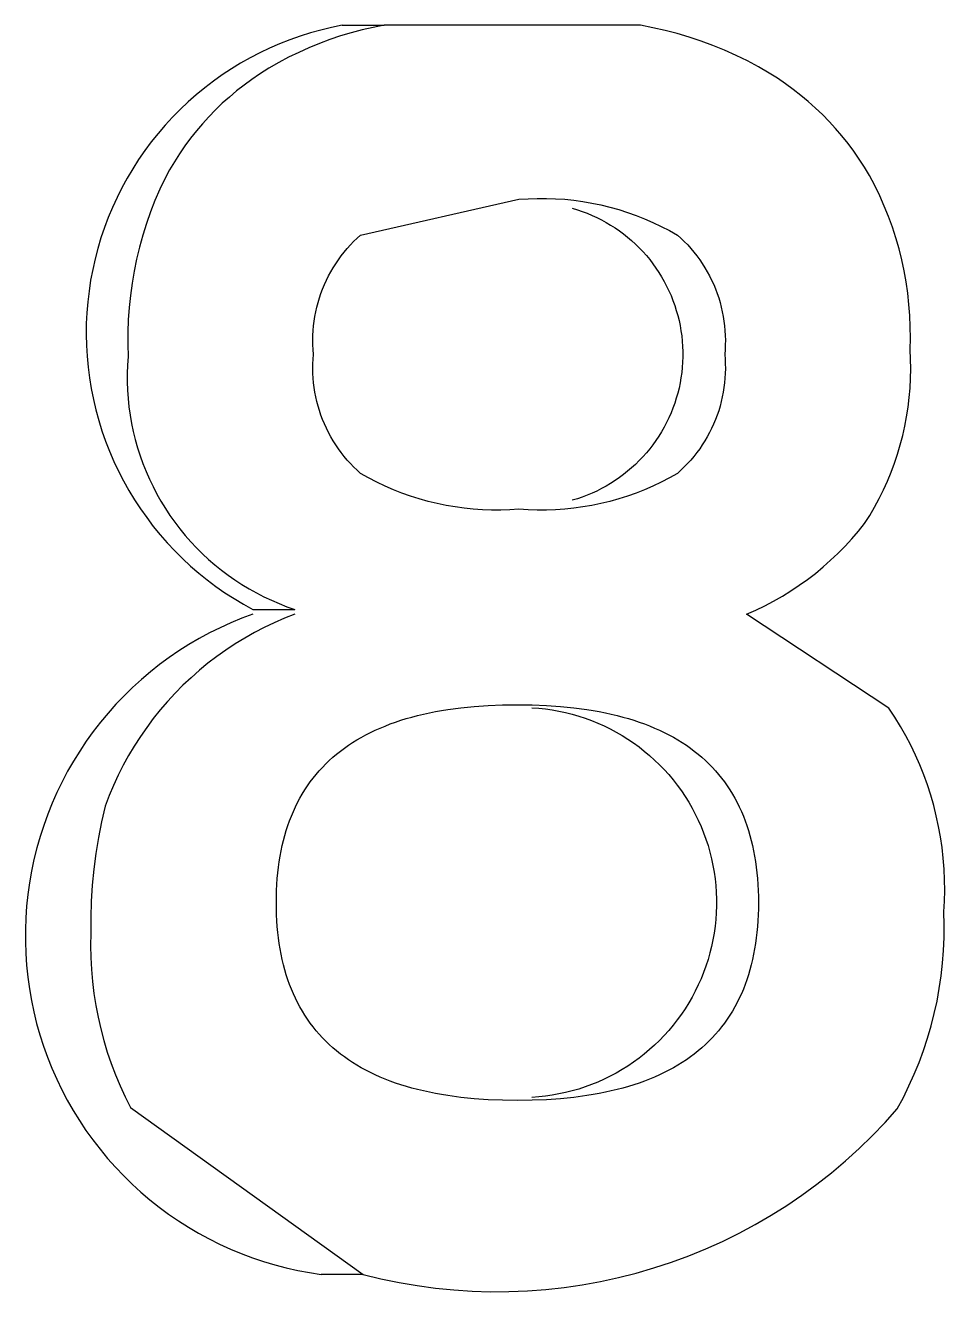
# Model space of a CAD drawing. Header units: millimetres. Extents: x 974 to 5700, y -47 to 3256.
# Drawn here: x 2811.545 to 2812.864, y 2651.839 to 2653.656 of the extents above; entities that cross this region are included whole.
import ezdxf

# ---------------------------------------------------------------- set-up
doc = ezdxf.new("R2010")
doc.units = ezdxf.units.MM
doc.header["$MEASUREMENT"] = 0
doc.layers.add('Utwórz2D linie widoczne', color=7, linetype='Continuous', true_color=0x000000)

msp = doc.modelspace()

# ---------------------------------------------------------------- linework, layer by layer
at = {"layer": 'Utwórz2D linie widoczne'}
for p, q in [((2811.9842, 2653.6529), (2811.969, 2653.6492)), ((2811.9995, 2653.656), (2811.9842, 2653.6529)), ((2811.9995, 2653.656), (2812.0599, 2653.656)), ((2812.0438, 2653.6529), (2812.0281, 2653.6494)), ((2812.0596, 2653.656), (2812.0438, 2653.6529)), ((2812.4272, 2653.656), (2812.0596, 2653.656)), ((2812.4449, 2653.6526), (2812.4272, 2653.656)), ((2812.4626, 2653.6487), (2812.4449, 2653.6526)), ((2811.9243, 2653.6352), (2811.9097, 2653.6295)), ((2811.939, 2653.6404), (2811.9243, 2653.6352)), ((2811.9539, 2653.6451), (2811.939, 2653.6404)), ((2811.969, 2653.6492), (2811.9539, 2653.6451)), ((2811.9818, 2653.6356), (2811.9667, 2653.6299)), ((2811.9971, 2653.6407), (2811.9818, 2653.6356)), ((2812.0125, 2653.6453), (2811.9971, 2653.6407)), ((2812.0281, 2653.6494), (2812.0125, 2653.6453)), ((2812.48, 2653.6442), (2812.4626, 2653.6487)), ((2812.4973, 2653.6391), (2812.48, 2653.6442)), ((2812.5144, 2653.6334), (2812.4973, 2653.6391)), ((2811.8813, 2653.6166), (2811.8674, 2653.6094)), ((2811.8954, 2653.6233), (2811.8813, 2653.6166)), ((2811.9097, 2653.6295), (2811.8954, 2653.6233)), ((2811.9371, 2653.6172), (2811.9226, 2653.6101)), ((2811.9518, 2653.6238), (2811.9371, 2653.6172)), ((2811.9667, 2653.6299), (2811.9518, 2653.6238)), ((2812.5313, 2653.6271), (2812.5144, 2653.6334)), ((2812.548, 2653.6203), (2812.5313, 2653.6271)), ((2812.5645, 2653.6129), (2812.548, 2653.6203)), ((2811.8538, 2653.6017), (2811.8405, 2653.5936)), ((2811.8674, 2653.6094), (2811.8538, 2653.6017)), ((2811.9084, 2653.6026), (2811.8944, 2653.5945)), ((2811.9226, 2653.6101), (2811.9084, 2653.6026)), ((2812.5807, 2653.605), (2812.5645, 2653.6129)), ((2812.5966, 2653.5965), (2812.5807, 2653.605)), ((2811.8274, 2653.5849), (2811.8147, 2653.5759)), ((2811.8405, 2653.5936), (2811.8274, 2653.5849)), ((2811.8808, 2653.586), (2811.8696, 2653.5783)), ((2811.8944, 2653.5945), (2811.8808, 2653.586)), ((2812.6122, 2653.5875), (2812.5966, 2653.5965)), ((2812.6239, 2653.5801), (2812.6122, 2653.5875)), ((2812.6353, 2653.5723), (2812.6239, 2653.5801)), ((2811.8022, 2653.5664), (2811.7902, 2653.5565)), ((2811.8147, 2653.5759), (2811.8022, 2653.5664)), ((2811.848, 2653.5619), (2811.8376, 2653.5531)), ((2811.8586, 2653.5703), (2811.848, 2653.5619)), ((2811.8696, 2653.5783), (2811.8586, 2653.5703)), ((2812.6465, 2653.5641), (2812.6353, 2653.5723)), ((2812.6574, 2653.5555), (2812.6465, 2653.5641)), ((2811.7784, 2653.5462), (2811.7671, 2653.5354)), ((2811.7902, 2653.5565), (2811.7784, 2653.5462)), ((2811.8275, 2653.5441), (2811.8178, 2653.5346)), ((2811.8376, 2653.5531), (2811.8275, 2653.5441)), ((2812.668, 2653.5467), (2812.6574, 2653.5555)), ((2812.6783, 2653.5374), (2812.668, 2653.5467)), ((2811.7671, 2653.5354), (2811.7561, 2653.5243)), ((2811.8083, 2653.5249), (2811.7992, 2653.5149)), ((2811.8178, 2653.5346), (2811.8083, 2653.5249)), ((2812.6883, 2653.5279), (2812.6783, 2653.5374)), ((2812.698, 2653.518), (2812.6883, 2653.5279)), ((2811.7455, 2653.5128), (2811.7353, 2653.5009)), ((2811.7561, 2653.5243), (2811.7455, 2653.5128)), ((2811.7992, 2653.5149), (2811.7904, 2653.5045)), ((2812.7074, 2653.5078), (2812.698, 2653.518)), ((2812.7164, 2653.4973), (2812.7074, 2653.5078)), ((2811.7256, 2653.4887), (2811.7163, 2653.4762)), ((2811.7353, 2653.5009), (2811.7256, 2653.4887)), ((2811.782, 2653.4939), (2811.7739, 2653.483)), ((2811.7904, 2653.5045), (2811.782, 2653.4939)), ((2812.7251, 2653.4865), (2812.7164, 2653.4973)), ((2811.7163, 2653.4762), (2811.7074, 2653.4633)), ((2811.7662, 2653.4718), (2811.7588, 2653.4604)), ((2811.7739, 2653.483), (2811.7662, 2653.4718)), ((2812.7334, 2653.4754), (2812.7251, 2653.4865)), ((2812.7413, 2653.4641), (2812.7334, 2653.4754)), ((2811.7074, 2653.4633), (2811.6989, 2653.4502)), ((2811.7588, 2653.4604), (2811.7519, 2653.4487)), ((2812.7489, 2653.4525), (2812.7413, 2653.4641)), ((2812.7561, 2653.4406), (2812.7489, 2653.4525)), ((2811.691, 2653.4367), (2811.6835, 2653.423)), ((2811.6989, 2653.4502), (2811.691, 2653.4367)), ((2811.7453, 2653.4369), (2811.7379, 2653.4209)), ((2811.7519, 2653.4487), (2811.7453, 2653.4369)), ((2812.7636, 2653.4263), (2812.7561, 2653.4406)), ((2811.6835, 2653.423), (2811.6765, 2653.409)), ((2811.7379, 2653.4209), (2811.7309, 2653.4047)), ((2812.7707, 2653.4116), (2812.7636, 2653.4263)), ((2811.6765, 2653.409), (2811.6699, 2653.3948)), ((2811.7309, 2653.4047), (2811.7245, 2653.3883)), ((2812.0259, 2653.3552), (2812.2529, 2653.4064)), ((2812.2531, 2653.4064), (2812.2662, 2653.4073)), ((2812.2662, 2653.4073), (2812.2794, 2653.4077)), ((2812.2794, 2653.4077), (2812.2925, 2653.4077)), ((2812.2925, 2653.4077), (2812.3056, 2653.4073)), ((2812.3056, 2653.4073), (2812.3188, 2653.4064)), ((2812.3188, 2653.4064), (2812.3318, 2653.405)), ((2812.3318, 2653.405), (2812.3449, 2653.4033)), ((2812.3449, 2653.4033), (2812.3578, 2653.401)), ((2812.3578, 2653.401), (2812.3707, 2653.3983)), ((2812.3707, 2653.3983), (2812.3835, 2653.3952)), ((2812.7772, 2653.3968), (2812.7707, 2653.4116)), ((2811.6639, 2653.3804), (2811.6584, 2653.3658)), ((2811.6699, 2653.3948), (2811.6639, 2653.3804)), ((2811.7245, 2653.3883), (2811.7187, 2653.3716)), ((2812.3296, 2653.3936), (2812.3368, 2653.3914)), ((2812.3368, 2653.3914), (2812.3439, 2653.389)), ((2812.3439, 2653.389), (2812.351, 2653.3863)), ((2812.351, 2653.3863), (2812.3579, 2653.3834)), ((2812.3579, 2653.3834), (2812.3647, 2653.3803)), ((2812.3647, 2653.3803), (2812.3715, 2653.3769)), ((2812.3835, 2653.3952), (2812.3961, 2653.3917)), ((2812.3961, 2653.3917), (2812.4086, 2653.3877)), ((2812.4086, 2653.3877), (2812.421, 2653.3833)), ((2812.421, 2653.3833), (2812.4333, 2653.3785)), ((2812.7833, 2653.3818), (2812.7772, 2653.3968)), ((2812.7888, 2653.3665), (2812.7833, 2653.3818)), ((2811.6584, 2653.3658), (2811.6534, 2653.351)), ((2811.7187, 2653.3716), (2811.7134, 2653.3548)), ((2812.3715, 2653.3769), (2812.3781, 2653.3733)), ((2812.3781, 2653.3733), (2812.3845, 2653.3695)), ((2812.3845, 2653.3695), (2812.3909, 2653.3654)), ((2812.3909, 2653.3654), (2812.3971, 2653.3612)), ((2812.3971, 2653.3612), (2812.4031, 2653.3567)), ((2812.4333, 2653.3785), (2812.4453, 2653.3733)), ((2812.4453, 2653.3733), (2812.4572, 2653.3676)), ((2812.4572, 2653.3676), (2812.4689, 2653.3616)), ((2812.4689, 2653.3616), (2812.4803, 2653.3552)), ((2812.7938, 2653.3511), (2812.7888, 2653.3665)), ((2811.6534, 2653.351), (2811.6489, 2653.336)), ((2811.7134, 2653.3548), (2811.7087, 2653.3378)), ((2812.0112, 2653.3409), (2812.0159, 2653.3458)), ((2812.0159, 2653.3458), (2812.0208, 2653.3506)), ((2812.0208, 2653.3506), (2812.0259, 2653.3552)), ((2812.4031, 2653.3567), (2812.409, 2653.352)), ((2812.409, 2653.352), (2812.4147, 2653.3471)), ((2812.4147, 2653.3471), (2812.4202, 2653.342)), ((2812.4803, 2653.3552), (2812.4854, 2653.3506)), ((2812.4854, 2653.3506), (2812.4903, 2653.3458)), ((2812.4903, 2653.3458), (2812.4951, 2653.3409)), ((2812.7983, 2653.3355), (2812.7938, 2653.3511)), ((2811.6489, 2653.336), (2811.645, 2653.3209)), ((2811.7087, 2653.3378), (2811.7046, 2653.3207)), ((2811.994, 2653.3197), (2811.998, 2653.3252)), ((2811.998, 2653.3252), (2812.0023, 2653.3306)), ((2812.0023, 2653.3306), (2812.0066, 2653.3358)), ((2812.0066, 2653.3358), (2812.0112, 2653.3409)), ((2812.4202, 2653.342), (2812.4256, 2653.3368)), ((2812.4256, 2653.3368), (2812.4308, 2653.3313)), ((2812.4308, 2653.3313), (2812.4358, 2653.3257)), ((2812.4358, 2653.3257), (2812.4406, 2653.3199)), ((2812.4951, 2653.3409), (2812.4996, 2653.3358)), ((2812.4996, 2653.3358), (2812.504, 2653.3306)), ((2812.504, 2653.3306), (2812.5082, 2653.3252)), ((2812.5082, 2653.3252), (2812.5123, 2653.3197)), ((2812.8022, 2653.3197), (2812.7983, 2653.3355)), ((2811.645, 2653.3209), (2811.6415, 2653.3056)), ((2811.7046, 2653.3207), (2811.701, 2653.3035)), ((2811.9831, 2653.3024), (2811.9865, 2653.3083)), ((2811.9865, 2653.3083), (2811.9902, 2653.314)), ((2811.9902, 2653.314), (2811.994, 2653.3197)), ((2812.4406, 2653.3199), (2812.4452, 2653.3139)), ((2812.4452, 2653.3139), (2812.4495, 2653.3078)), ((2812.4495, 2653.3078), (2812.4537, 2653.3016)), ((2812.5123, 2653.3197), (2812.5161, 2653.3141)), ((2812.5161, 2653.3141), (2812.5198, 2653.3083)), ((2812.5198, 2653.3083), (2812.5232, 2653.3024)), ((2812.8056, 2653.3039), (2812.8022, 2653.3197)), ((2811.6386, 2653.2903), (2811.6363, 2653.2748)), ((2811.6415, 2653.3056), (2811.6386, 2653.2903)), ((2811.701, 2653.3035), (2811.698, 2653.2861)), ((2811.974, 2653.284), (2811.9768, 2653.2903)), ((2811.9768, 2653.2903), (2811.9799, 2653.2964)), ((2811.9799, 2653.2964), (2811.9831, 2653.3024)), ((2812.4537, 2653.3016), (2812.4577, 2653.2952)), ((2812.4577, 2653.2952), (2812.4614, 2653.2886)), ((2812.4614, 2653.2886), (2812.4649, 2653.282)), ((2812.5232, 2653.3024), (2812.5265, 2653.2964)), ((2812.5265, 2653.2964), (2812.5295, 2653.2903)), ((2812.5295, 2653.2903), (2812.5324, 2653.2841)), ((2812.8085, 2653.2879), (2812.8056, 2653.3039)), ((2811.6363, 2653.2748), (2811.6344, 2653.2593)), ((2811.698, 2653.2861), (2811.6956, 2653.2686)), ((2811.9668, 2653.2649), (2811.969, 2653.2713)), ((2811.969, 2653.2713), (2811.9714, 2653.2777)), ((2811.9714, 2653.2777), (2811.974, 2653.284)), ((2812.4649, 2653.282), (2812.4681, 2653.2752)), ((2812.4681, 2653.2752), (2812.4712, 2653.2683)), ((2812.5324, 2653.2841), (2812.535, 2653.2778)), ((2812.535, 2653.2778), (2812.5374, 2653.2714)), ((2812.5374, 2653.2714), (2812.5396, 2653.2649)), ((2812.8108, 2653.2719), (2812.8085, 2653.2879)), ((2812.8126, 2653.2557), (2812.8108, 2653.2719)), ((2811.6344, 2653.2593), (2811.6332, 2653.2437)), ((2811.6956, 2653.2686), (2811.6938, 2653.2511)), ((2811.9631, 2653.2517), (2811.9648, 2653.2583)), ((2811.9648, 2653.2583), (2811.9668, 2653.2649)), ((2812.4712, 2653.2683), (2812.474, 2653.2613)), ((2812.474, 2653.2613), (2812.4765, 2653.2543)), ((2812.4765, 2653.2543), (2812.4788, 2653.2471)), ((2812.5396, 2653.2649), (2812.5416, 2653.2584)), ((2812.5416, 2653.2584), (2812.5433, 2653.2518)), ((2812.8138, 2653.2396), (2812.8126, 2653.2557)), ((2811.6332, 2653.2437), (2811.6324, 2653.2281)), ((2811.6938, 2653.2511), (2811.6925, 2653.2335)), ((2811.9592, 2653.2316), (2811.9603, 2653.2384)), ((2811.9603, 2653.2384), (2811.9616, 2653.2451)), ((2811.9616, 2653.2451), (2811.9631, 2653.2517)), ((2812.4788, 2653.2471), (2812.4809, 2653.2399)), ((2812.4809, 2653.2399), (2812.4827, 2653.2326)), ((2812.5433, 2653.2518), (2812.5448, 2653.2451)), ((2812.5448, 2653.2451), (2812.5461, 2653.2384)), ((2812.5461, 2653.2384), (2812.5472, 2653.2316)), ((2812.8145, 2653.2233), (2812.8138, 2653.2396)), ((2811.6324, 2653.2281), (2811.6322, 2653.2125)), ((2811.6925, 2653.2335), (2811.6918, 2653.2159)), ((2811.6918, 2653.2159), (2811.6918, 2653.1983)), ((2811.9574, 2653.2112), (2811.9578, 2653.218)), ((2811.9578, 2653.218), (2811.9584, 2653.2248)), ((2811.9584, 2653.2248), (2811.9592, 2653.2316)), ((2812.4827, 2653.2326), (2812.4842, 2653.2252)), ((2812.4842, 2653.2252), (2812.4855, 2653.2178)), ((2812.4855, 2653.2178), (2812.4865, 2653.2104)), ((2812.5472, 2653.2316), (2812.548, 2653.2249)), ((2812.548, 2653.2249), (2812.5486, 2653.2181)), ((2812.5486, 2653.2181), (2812.549, 2653.2112)), ((2812.8146, 2653.2071), (2812.8145, 2653.2233)), ((2811.6322, 2653.2125), (2811.6326, 2653.1969)), ((2811.6918, 2653.1983), (2811.6923, 2653.1807)), ((2811.9573, 2653.2044), (2811.9574, 2653.2112)), ((2811.9574, 2653.1976), (2811.9573, 2653.2044)), ((2812.4865, 2653.2104), (2812.4873, 2653.2029)), ((2812.4873, 2653.2029), (2812.4878, 2653.1954)), ((2812.549, 2653.2112), (2812.5492, 2653.2044)), ((2812.5492, 2653.2044), (2812.5491, 2653.1976)), ((2812.8142, 2653.1909), (2812.8146, 2653.2071)), ((2811.6326, 2653.1969), (2811.6335, 2653.1813)), ((2811.6335, 2653.1813), (2811.6349, 2653.1657)), ((2811.6923, 2653.1807), (2811.6915, 2653.1687)), ((2811.9577, 2653.1908), (2811.9574, 2653.1976)), ((2811.9582, 2653.1839), (2811.9577, 2653.1908)), ((2811.9577, 2653.1772), (2811.9582, 2653.1839)), ((2812.4878, 2653.1954), (2812.4881, 2653.1879)), ((2812.4881, 2653.1804), (2812.4878, 2653.1728)), ((2812.4881, 2653.1879), (2812.4881, 2653.1804)), ((2812.5488, 2653.1908), (2812.5482, 2653.1839)), ((2812.5482, 2653.1839), (2812.5488, 2653.1772)), ((2812.5491, 2653.1976), (2812.5488, 2653.1908)), ((2812.8149, 2653.1771), (2812.8142, 2653.1909)), ((2811.6349, 2653.1657), (2811.6369, 2653.1502)), ((2811.6915, 2653.1687), (2811.6911, 2653.1567)), ((2811.9573, 2653.1635), (2811.9574, 2653.1703)), ((2811.9574, 2653.1567), (2811.9573, 2653.1635)), ((2811.9574, 2653.1703), (2811.9577, 2653.1772)), ((2812.4873, 2653.1653), (2812.4865, 2653.1579)), ((2812.4878, 2653.1728), (2812.4873, 2653.1653)), ((2812.5488, 2653.1772), (2812.5491, 2653.1703)), ((2812.5492, 2653.1635), (2812.549, 2653.1567)), ((2812.5491, 2653.1703), (2812.5492, 2653.1635)), ((2812.8148, 2653.1495), (2812.8151, 2653.1633)), ((2812.8151, 2653.1633), (2812.8149, 2653.1771)), ((2811.6369, 2653.1502), (2811.6394, 2653.1348)), ((2811.6911, 2653.1567), (2811.6911, 2653.1447)), ((2811.6911, 2653.1447), (2811.6915, 2653.1327)), ((2811.9578, 2653.1499), (2811.9574, 2653.1567)), ((2811.9584, 2653.1431), (2811.9578, 2653.1499)), ((2812.4855, 2653.1504), (2812.4842, 2653.143)), ((2812.4865, 2653.1579), (2812.4855, 2653.1504)), ((2812.5486, 2653.1499), (2812.548, 2653.1431)), ((2812.549, 2653.1567), (2812.5486, 2653.1499)), ((2812.8141, 2653.1357), (2812.8148, 2653.1495)), ((2811.6394, 2653.1348), (2811.6425, 2653.1194)), ((2811.6915, 2653.1327), (2811.6924, 2653.1207)), ((2811.9592, 2653.1364), (2811.9584, 2653.1431)), ((2811.9603, 2653.1296), (2811.9592, 2653.1364)), ((2811.9616, 2653.1229), (2811.9603, 2653.1296)), ((2812.4809, 2653.1283), (2812.4788, 2653.1211)), ((2812.4827, 2653.1356), (2812.4809, 2653.1283)), ((2812.4842, 2653.143), (2812.4827, 2653.1356)), ((2812.5461, 2653.1296), (2812.5448, 2653.1229)), ((2812.5472, 2653.1363), (2812.5461, 2653.1296)), ((2812.548, 2653.1431), (2812.5472, 2653.1363)), ((2812.8129, 2653.1219), (2812.8141, 2653.1357)), ((2811.6425, 2653.1194), (2811.6461, 2653.1042)), ((2811.6924, 2653.1207), (2811.6936, 2653.1088)), ((2811.6936, 2653.1088), (2811.6953, 2653.0969)), ((2811.9631, 2653.1163), (2811.9616, 2653.1229)), ((2811.9649, 2653.1097), (2811.9631, 2653.1163)), ((2811.9668, 2653.1032), (2811.9649, 2653.1097)), ((2812.474, 2653.1069), (2812.4712, 2653.0999)), ((2812.4765, 2653.1139), (2812.474, 2653.1069)), ((2812.4788, 2653.1211), (2812.4765, 2653.1139)), ((2812.5415, 2653.1097), (2812.5396, 2653.1031)), ((2812.5433, 2653.1163), (2812.5415, 2653.1097)), ((2812.5448, 2653.1229), (2812.5433, 2653.1163)), ((2812.8092, 2653.0945), (2812.8113, 2653.1082)), ((2812.8113, 2653.1082), (2812.8129, 2653.1219)), ((2811.6461, 2653.1042), (2811.6502, 2653.0891)), ((2811.6502, 2653.0891), (2811.6548, 2653.0742)), ((2811.6953, 2653.0969), (2811.6973, 2653.085)), ((2811.969, 2653.0967), (2811.9668, 2653.1032)), ((2811.9714, 2653.0904), (2811.969, 2653.0967)), ((2811.974, 2653.0841), (2811.9714, 2653.0904)), ((2812.4681, 2653.093), (2812.4649, 2653.0862)), ((2812.4712, 2653.0999), (2812.4681, 2653.093)), ((2812.535, 2653.0903), (2812.5323, 2653.084)), ((2812.5374, 2653.0967), (2812.535, 2653.0903)), ((2812.5396, 2653.1031), (2812.5374, 2653.0967)), ((2812.8066, 2653.081), (2812.8092, 2653.0945)), ((2811.6548, 2653.0742), (2811.66, 2653.0595)), ((2811.6973, 2653.085), (2811.6998, 2653.0733)), ((2811.6998, 2653.0733), (2811.7027, 2653.0616)), ((2811.9769, 2653.0779), (2811.974, 2653.0841)), ((2811.9799, 2653.0718), (2811.9769, 2653.0779)), ((2811.9831, 2653.0658), (2811.9799, 2653.0718)), ((2812.4577, 2653.073), (2812.4537, 2653.0666)), ((2812.4614, 2653.0796), (2812.4577, 2653.073)), ((2812.4649, 2653.0862), (2812.4614, 2653.0796)), ((2812.5265, 2653.0717), (2812.5232, 2653.0657)), ((2812.5295, 2653.0778), (2812.5265, 2653.0717)), ((2812.5323, 2653.084), (2812.5295, 2653.0778)), ((2812.8036, 2653.0675), (2812.8066, 2653.081)), ((2811.66, 2653.0595), (2811.6656, 2653.0449)), ((2811.7027, 2653.0616), (2811.7059, 2653.05)), ((2811.9866, 2653.0599), (2811.9831, 2653.0658)), ((2811.9902, 2653.0541), (2811.9866, 2653.0599)), ((2811.994, 2653.0485), (2811.9902, 2653.0541)), ((2812.4452, 2653.0543), (2812.4406, 2653.0483)), ((2812.4495, 2653.0604), (2812.4452, 2653.0543)), ((2812.4537, 2653.0666), (2812.4495, 2653.0604)), ((2812.5161, 2653.0541), (2812.5123, 2653.0485)), ((2812.5198, 2653.0598), (2812.5161, 2653.0541)), ((2812.5232, 2653.0657), (2812.5198, 2653.0598)), ((2812.7961, 2653.0409), (2812.8001, 2653.0541)), ((2812.8001, 2653.0541), (2812.8036, 2653.0675)), ((2811.6656, 2653.0449), (2811.6718, 2653.0305)), ((2811.7059, 2653.05), (2811.7096, 2653.0386)), ((2811.7096, 2653.0386), (2811.7136, 2653.0273)), ((2811.9981, 2653.043), (2811.994, 2653.0485)), ((2812.0023, 2653.0376), (2811.9981, 2653.043)), ((2812.0067, 2653.0324), (2812.0023, 2653.0376)), ((2812.4308, 2653.0369), (2812.4256, 2653.0315)), ((2812.4358, 2653.0425), (2812.4308, 2653.0369)), ((2812.4406, 2653.0483), (2812.4358, 2653.0425)), ((2812.504, 2653.0376), (2812.4996, 2653.0324)), ((2812.5082, 2653.043), (2812.504, 2653.0376)), ((2812.5123, 2653.0485), (2812.5082, 2653.043)), ((2812.7917, 2653.0278), (2812.7961, 2653.0409)), ((2811.6718, 2653.0305), (2811.6785, 2653.0164)), ((2811.6785, 2653.0164), (2811.6856, 2653.0025)), ((2811.7136, 2653.0273), (2811.7181, 2653.0161)), ((2811.7181, 2653.0161), (2811.7229, 2653.0051)), ((2812.0112, 2653.0273), (2812.0067, 2653.0324)), ((2812.0159, 2653.0224), (2812.0112, 2653.0273)), ((2812.0208, 2653.0177), (2812.0159, 2653.0224)), ((2812.0259, 2653.0131), (2812.0208, 2653.0177)), ((2812.409, 2653.0162), (2812.4031, 2653.0115)), ((2812.4147, 2653.0211), (2812.409, 2653.0162)), ((2812.4202, 2653.0262), (2812.4147, 2653.0211)), ((2812.4256, 2653.0315), (2812.4202, 2653.0262)), ((2812.4854, 2653.0177), (2812.4803, 2653.0131)), ((2812.4903, 2653.0224), (2812.4854, 2653.0177)), ((2812.495, 2653.0273), (2812.4903, 2653.0224)), ((2812.4996, 2653.0324), (2812.495, 2653.0273)), ((2812.7869, 2653.0148), (2812.7917, 2653.0278)), ((2811.6856, 2653.0025), (2811.6933, 2652.9889)), ((2811.7229, 2653.0051), (2811.7281, 2652.9943)), ((2812.0373, 2653.0067), (2812.0259, 2653.0131)), ((2812.049, 2653.0006), (2812.0373, 2653.0067)), ((2812.0609, 2652.995), (2812.049, 2653.0006)), ((2812.3845, 2652.9987), (2812.3781, 2652.9949)), ((2812.3909, 2653.0028), (2812.3845, 2652.9987)), ((2812.3971, 2653.0071), (2812.3909, 2653.0028)), ((2812.4031, 2653.0115), (2812.3971, 2653.0071)), ((2812.4572, 2653.0006), (2812.4453, 2652.995)), ((2812.4689, 2653.0067), (2812.4572, 2653.0006)), ((2812.4803, 2653.0131), (2812.4689, 2653.0067)), ((2812.776, 2652.9895), (2812.7817, 2653.0021)), ((2812.7817, 2653.0021), (2812.7869, 2653.0148)), ((2811.6933, 2652.9889), (2811.7014, 2652.9755)), ((2811.7281, 2652.9943), (2811.7336, 2652.9836)), ((2811.7336, 2652.9836), (2811.7395, 2652.9732)), ((2812.0729, 2652.9897), (2812.0609, 2652.995)), ((2812.0852, 2652.9849), (2812.0729, 2652.9897)), ((2812.0976, 2652.9805), (2812.0852, 2652.9849)), ((2812.1101, 2652.9765), (2812.0976, 2652.9805)), ((2812.351, 2652.9819), (2812.3439, 2652.9792)), ((2812.3579, 2652.9848), (2812.351, 2652.9819)), ((2812.3647, 2652.9879), (2812.3579, 2652.9848)), ((2812.3715, 2652.9913), (2812.3647, 2652.9879)), ((2812.3781, 2652.9949), (2812.3715, 2652.9913)), ((2812.4087, 2652.9805), (2812.3961, 2652.9765)), ((2812.4211, 2652.9849), (2812.4087, 2652.9805)), ((2812.4333, 2652.9897), (2812.4211, 2652.9849)), ((2812.4453, 2652.995), (2812.4333, 2652.9897)), ((2812.7698, 2652.9771), (2812.776, 2652.9895)), ((2811.7014, 2652.9755), (2811.7099, 2652.9624)), ((2811.7099, 2652.9624), (2811.719, 2652.9497)), ((2811.7395, 2652.9732), (2811.7458, 2652.9629)), ((2811.7458, 2652.9629), (2811.7524, 2652.9529)), ((2812.1228, 2652.973), (2812.1101, 2652.9765)), ((2812.1355, 2652.9699), (2812.1228, 2652.973)), ((2812.1484, 2652.9672), (2812.1355, 2652.9699)), ((2812.1614, 2652.965), (2812.1484, 2652.9672)), ((2812.1744, 2652.9632), (2812.1614, 2652.965)), ((2812.1875, 2652.9618), (2812.1744, 2652.9632)), ((2812.2006, 2652.9609), (2812.1875, 2652.9618)), ((2812.2531, 2652.9619), (2812.24, 2652.961)), ((2812.2662, 2652.961), (2812.2531, 2652.9619)), ((2812.3188, 2652.9618), (2812.3057, 2652.9609)), ((2812.3318, 2652.9632), (2812.3188, 2652.9618)), ((2812.3368, 2652.9768), (2812.3296, 2652.9747)), ((2812.3449, 2652.965), (2812.3318, 2652.9632)), ((2812.3439, 2652.9792), (2812.3368, 2652.9768)), ((2812.3578, 2652.9672), (2812.3449, 2652.965)), ((2812.3707, 2652.9699), (2812.3578, 2652.9672)), ((2812.3835, 2652.973), (2812.3707, 2652.9699)), ((2812.3961, 2652.9765), (2812.3835, 2652.973)), ((2812.7564, 2652.953), (2812.7633, 2652.9649)), ((2812.7633, 2652.9649), (2812.7698, 2652.9771)), ((2811.719, 2652.9497), (2811.7284, 2652.9372)), ((2811.7524, 2652.9529), (2811.7594, 2652.9431)), ((2812.2137, 2652.9605), (2812.2006, 2652.9609)), ((2812.2269, 2652.9605), (2812.2137, 2652.9605)), ((2812.24, 2652.961), (2812.2269, 2652.9605)), ((2812.2794, 2652.9605), (2812.2662, 2652.961)), ((2812.2925, 2652.9605), (2812.2794, 2652.9605)), ((2812.3057, 2652.9609), (2812.2925, 2652.9605)), ((2812.749, 2652.9413), (2812.7564, 2652.953)), ((2811.7284, 2652.9372), (2811.7383, 2652.9251)), ((2811.7594, 2652.9431), (2811.7667, 2652.9336)), ((2811.7667, 2652.9336), (2811.7743, 2652.9243)), ((2812.7306, 2652.9192), (2812.74, 2652.9301)), ((2812.74, 2652.9301), (2812.749, 2652.9413)), ((2811.7383, 2652.9251), (2811.7486, 2652.9134)), ((2811.7486, 2652.9134), (2811.7593, 2652.902)), ((2811.7743, 2652.9243), (2811.7822, 2652.9152)), ((2811.7822, 2652.9152), (2811.7904, 2652.9065)), ((2812.7106, 2652.8984), (2812.7208, 2652.9086)), ((2812.7208, 2652.9086), (2812.7306, 2652.9192)), ((2811.7593, 2652.902), (2811.7704, 2652.891)), ((2811.7704, 2652.891), (2811.7819, 2652.8803)), ((2811.7904, 2652.9065), (2811.7989, 2652.898)), ((2811.7989, 2652.898), (2811.8077, 2652.8898)), ((2811.8077, 2652.8898), (2811.8168, 2652.882)), ((2812.7002, 2652.8885), (2812.7106, 2652.8984)), ((2811.7819, 2652.8803), (2811.7937, 2652.8701)), ((2811.8168, 2652.882), (2811.8262, 2652.8744)), ((2811.8262, 2652.8744), (2811.8358, 2652.8672)), ((2812.6783, 2652.8698), (2812.6894, 2652.879)), ((2812.6894, 2652.879), (2812.7002, 2652.8885)), ((2811.7937, 2652.8701), (2811.8059, 2652.8603)), ((2811.8059, 2652.8603), (2811.8184, 2652.851)), ((2811.8358, 2652.8672), (2811.8456, 2652.8603)), ((2811.8456, 2652.8603), (2811.8557, 2652.8538)), ((2811.8557, 2652.8538), (2811.866, 2652.8476)), ((2812.6431, 2652.8447), (2812.6551, 2652.8527)), ((2812.6551, 2652.8527), (2812.6668, 2652.8611)), ((2812.6668, 2652.8611), (2812.6783, 2652.8698)), ((2811.8184, 2652.851), (2811.8312, 2652.842)), ((2811.8312, 2652.842), (2811.8444, 2652.8336)), ((2811.866, 2652.8476), (2811.8765, 2652.8417)), ((2811.8765, 2652.8417), (2811.8871, 2652.8362)), ((2811.8871, 2652.8362), (2811.898, 2652.8311)), ((2812.6184, 2652.83), (2812.6309, 2652.8372)), ((2812.6309, 2652.8372), (2812.6431, 2652.8447)), ((2811.8444, 2652.8336), (2811.8578, 2652.8256)), ((2811.8578, 2652.8256), (2811.8715, 2652.818)), ((2811.8715, 2652.818), (2811.9316, 2652.818)), ((2811.898, 2652.8311), (2811.909, 2652.8264)), ((2811.909, 2652.8264), (2811.9202, 2652.822)), ((2811.9202, 2652.822), (2811.9316, 2652.818)), ((2812.5795, 2652.8112), (2812.5927, 2652.8171)), ((2812.5927, 2652.8171), (2812.6056, 2652.8233)), ((2812.6056, 2652.8233), (2812.6184, 2652.83)), ((2811.8399, 2652.7988), (2811.8244, 2652.7918)), ((2811.8556, 2652.8053), (2811.8399, 2652.7988)), ((2811.8715, 2652.8112), (2811.8556, 2652.8053)), ((2811.9021, 2652.799), (2811.8876, 2652.7921)), ((2811.9167, 2652.8054), (2811.9021, 2652.799)), ((2811.9316, 2652.8112), (2811.9167, 2652.8054)), ((2812.7838, 2652.6762), (2812.5795, 2652.8112)), ((2811.8092, 2652.7843), (2811.7943, 2652.7762)), ((2811.8244, 2652.7918), (2811.8092, 2652.7843)), ((2811.8735, 2652.7848), (2811.8596, 2652.7769)), ((2811.8876, 2652.7921), (2811.8735, 2652.7848)), ((2811.7796, 2652.7676), (2811.7653, 2652.7585)), ((2811.7943, 2652.7762), (2811.7796, 2652.7676)), ((2811.8459, 2652.7686), (2811.8326, 2652.7598)), ((2811.8596, 2652.7769), (2811.8459, 2652.7686)), ((2811.7513, 2652.749), (2811.7376, 2652.7389)), ((2811.7653, 2652.7585), (2811.7513, 2652.749)), ((2811.8196, 2652.7505), (2811.8069, 2652.7408)), ((2811.8326, 2652.7598), (2811.8196, 2652.7505)), ((2811.7243, 2652.7284), (2811.7114, 2652.7174)), ((2811.7376, 2652.7389), (2811.7243, 2652.7284)), ((2811.7946, 2652.7307), (2811.7826, 2652.7201)), ((2811.8069, 2652.7408), (2811.7946, 2652.7307)), ((2811.7114, 2652.7174), (2811.6988, 2652.706)), ((2811.771, 2652.7092), (2811.7597, 2652.6978)), ((2811.7826, 2652.7201), (2811.771, 2652.7092)), ((2811.6867, 2652.6941), (2811.6749, 2652.6819)), ((2811.6988, 2652.706), (2811.6867, 2652.6941)), ((2811.7597, 2652.6978), (2811.7489, 2652.6861)), ((2811.6749, 2652.6819), (2811.6636, 2652.6692)), ((2811.7385, 2652.6739), (2811.7285, 2652.6615)), ((2811.7489, 2652.6861), (2811.7385, 2652.6739)), ((2812.1245, 2652.6697), (2812.1332, 2652.6714)), ((2812.1332, 2652.6714), (2812.1421, 2652.673)), ((2812.1421, 2652.673), (2812.1511, 2652.6745)), ((2812.1511, 2652.6745), (2812.1697, 2652.677)), ((2812.1697, 2652.677), (2812.1889, 2652.6789)), ((2812.1889, 2652.6789), (2812.2088, 2652.6803)), ((2812.2088, 2652.6803), (2812.2294, 2652.6812)), ((2812.2294, 2652.6812), (2812.2507, 2652.6814)), ((2812.2508, 2652.6814), (2812.2721, 2652.6812)), ((2812.2717, 2652.677), (2812.2815, 2652.6763)), ((2812.2721, 2652.6812), (2812.2927, 2652.6803)), ((2812.2815, 2652.6763), (2812.2912, 2652.6753)), ((2812.2912, 2652.6753), (2812.3008, 2652.6739)), ((2812.2927, 2652.6803), (2812.3126, 2652.6789)), ((2812.3008, 2652.6739), (2812.3104, 2652.6722)), ((2812.3104, 2652.6722), (2812.32, 2652.6701)), ((2812.3126, 2652.6789), (2812.3318, 2652.677)), ((2812.3318, 2652.677), (2812.3504, 2652.6745)), ((2812.3504, 2652.6745), (2812.3594, 2652.6731)), ((2812.3594, 2652.6731), (2812.3683, 2652.6715)), ((2812.3683, 2652.6715), (2812.377, 2652.6697)), ((2812.7923, 2652.6633), (2812.7838, 2652.6762)), ((2811.6528, 2652.6562), (2811.6424, 2652.6428)), ((2811.6636, 2652.6692), (2811.6528, 2652.6562)), ((2811.7285, 2652.6615), (2811.719, 2652.6487)), ((2812.061, 2652.6508), (2812.0684, 2652.6537)), ((2812.0684, 2652.6537), (2812.0759, 2652.6564)), ((2812.0759, 2652.6564), (2812.0836, 2652.659)), ((2812.0836, 2652.659), (2812.0914, 2652.6614)), ((2812.0914, 2652.6614), (2812.0994, 2652.6637)), ((2812.0994, 2652.6637), (2812.1076, 2652.6658)), ((2812.1076, 2652.6658), (2812.116, 2652.6678)), ((2812.116, 2652.6678), (2812.1245, 2652.6697)), ((2812.32, 2652.6701), (2812.3294, 2652.6678)), ((2812.3294, 2652.6678), (2812.3388, 2652.6651)), ((2812.3388, 2652.6651), (2812.3481, 2652.662)), ((2812.3481, 2652.662), (2812.3573, 2652.6587)), ((2812.3573, 2652.6587), (2812.3663, 2652.655)), ((2812.3663, 2652.655), (2812.3752, 2652.651)), ((2812.377, 2652.6697), (2812.3855, 2652.6679)), ((2812.3855, 2652.6679), (2812.3939, 2652.6658)), ((2812.3939, 2652.6658), (2812.4021, 2652.6637)), ((2812.4021, 2652.6637), (2812.4101, 2652.6614)), ((2812.4101, 2652.6614), (2812.4179, 2652.659)), ((2812.4179, 2652.659), (2812.4256, 2652.6564)), ((2812.4256, 2652.6564), (2812.4331, 2652.6537)), ((2812.4331, 2652.6537), (2812.4405, 2652.6509)), ((2812.8003, 2652.6502), (2812.7923, 2652.6633)), ((2811.6424, 2652.6428), (2811.6324, 2652.629)), ((2811.7099, 2652.6356), (2811.7012, 2652.6221)), ((2811.719, 2652.6487), (2811.7099, 2652.6356)), ((2812.0205, 2652.6309), (2812.0269, 2652.6345)), ((2812.0269, 2652.6345), (2812.0334, 2652.6381)), ((2812.0334, 2652.6381), (2812.04, 2652.6415)), ((2812.04, 2652.6415), (2812.0469, 2652.6447)), ((2812.0469, 2652.6447), (2812.0539, 2652.6479)), ((2812.0539, 2652.6479), (2812.061, 2652.6508)), ((2812.3752, 2652.651), (2812.384, 2652.6467)), ((2812.384, 2652.6467), (2812.3926, 2652.6421)), ((2812.3926, 2652.6421), (2812.401, 2652.6373)), ((2812.401, 2652.6373), (2812.4093, 2652.6321)), ((2812.4405, 2652.6509), (2812.4477, 2652.6479)), ((2812.4477, 2652.6479), (2812.4547, 2652.6448)), ((2812.4547, 2652.6448), (2812.4615, 2652.6415)), ((2812.4615, 2652.6415), (2812.4682, 2652.6381)), ((2812.4682, 2652.6381), (2812.4747, 2652.6346)), ((2812.4747, 2652.6346), (2812.481, 2652.6309)), ((2812.808, 2652.6367), (2812.8003, 2652.6502)), ((2812.8151, 2652.6231), (2812.808, 2652.6367)), ((2811.6324, 2652.629), (2811.623, 2652.6149)), ((2811.7012, 2652.6221), (2811.693, 2652.6084)), ((2811.9969, 2652.6148), (2812.0026, 2652.619)), ((2812.0026, 2652.619), (2812.0084, 2652.6231)), ((2812.0084, 2652.6231), (2812.0144, 2652.6271)), ((2812.0144, 2652.6271), (2812.0205, 2652.6309)), ((2812.4093, 2652.6321), (2812.4174, 2652.6266)), ((2812.4174, 2652.6266), (2812.4253, 2652.6209)), ((2812.4253, 2652.6209), (2812.4329, 2652.6148)), ((2812.481, 2652.6309), (2812.4872, 2652.6271)), ((2812.4872, 2652.6271), (2812.4932, 2652.6231)), ((2812.4932, 2652.6231), (2812.499, 2652.619)), ((2812.499, 2652.619), (2812.5046, 2652.6148)), ((2812.8218, 2652.6092), (2812.8151, 2652.6231)), ((2811.614, 2652.6005), (2811.6056, 2652.5858)), ((2811.623, 2652.6149), (2811.614, 2652.6005)), ((2811.693, 2652.6084), (2811.6854, 2652.5944)), ((2811.976, 2652.5965), (2811.981, 2652.6013)), ((2811.981, 2652.6013), (2811.9861, 2652.6059)), ((2811.9861, 2652.6059), (2811.9914, 2652.6104)), ((2811.9914, 2652.6104), (2811.9969, 2652.6148)), ((2812.4329, 2652.6148), (2812.4404, 2652.6086)), ((2812.4404, 2652.6086), (2812.4477, 2652.602)), ((2812.4477, 2652.602), (2812.4547, 2652.5952)), ((2812.5046, 2652.6148), (2812.5101, 2652.6104)), ((2812.5101, 2652.6104), (2812.5154, 2652.6059)), ((2812.5154, 2652.6059), (2812.5206, 2652.6013)), ((2812.5206, 2652.6013), (2812.5256, 2652.5965)), ((2812.828, 2652.5951), (2812.8218, 2652.6092)), ((2811.6056, 2652.5858), (2811.5977, 2652.5708)), ((2811.6782, 2652.5801), (2811.6715, 2652.5656)), ((2811.6854, 2652.5944), (2811.6782, 2652.5801)), ((2811.9578, 2652.5759), (2811.9621, 2652.5813)), ((2811.9621, 2652.5813), (2811.9665, 2652.5865)), ((2811.9665, 2652.5865), (2811.9712, 2652.5915)), ((2811.9712, 2652.5915), (2811.976, 2652.5965)), ((2812.4547, 2652.5952), (2812.4614, 2652.5882)), ((2812.4614, 2652.5882), (2812.468, 2652.581)), ((2812.468, 2652.581), (2812.4742, 2652.5735)), ((2812.5256, 2652.5965), (2812.5304, 2652.5916)), ((2812.5304, 2652.5916), (2812.535, 2652.5865)), ((2812.535, 2652.5865), (2812.5395, 2652.5813)), ((2812.5395, 2652.5813), (2812.5438, 2652.576)), ((2812.8338, 2652.5808), (2812.828, 2652.5951)), ((2812.839, 2652.5663), (2812.8338, 2652.5808)), ((2811.5977, 2652.5708), (2811.5903, 2652.5555)), ((2811.6715, 2652.5656), (2811.6653, 2652.5509)), ((2811.9459, 2652.5591), (2811.9497, 2652.5649)), ((2811.9497, 2652.5649), (2811.9536, 2652.5705)), ((2811.9536, 2652.5705), (2811.9578, 2652.5759)), ((2812.4742, 2652.5735), (2812.4802, 2652.5658)), ((2812.4802, 2652.5658), (2812.486, 2652.5579)), ((2812.5438, 2652.576), (2812.5479, 2652.5705)), ((2812.5479, 2652.5705), (2812.5519, 2652.5649)), ((2812.5519, 2652.5649), (2812.5557, 2652.5591)), ((2812.8438, 2652.5516), (2812.839, 2652.5663)), ((2811.5903, 2652.5555), (2811.5834, 2652.54)), ((2811.6653, 2652.5509), (2811.6596, 2652.536)), ((2811.9355, 2652.541), (2811.9388, 2652.5472)), ((2811.9388, 2652.5472), (2811.9422, 2652.5532)), ((2811.9422, 2652.5532), (2811.9459, 2652.5591)), ((2812.486, 2652.5579), (2812.4914, 2652.5498)), ((2812.4914, 2652.5498), (2812.4966, 2652.5415)), ((2812.5557, 2652.5591), (2812.5593, 2652.5532)), ((2812.5593, 2652.5532), (2812.5628, 2652.5472)), ((2812.5628, 2652.5472), (2812.5661, 2652.541)), ((2812.8481, 2652.5368), (2812.8438, 2652.5516)), ((2811.5834, 2652.54), (2811.5771, 2652.5242)), ((2811.6596, 2652.536), (2811.6543, 2652.5135)), ((2811.9266, 2652.5217), (2811.9294, 2652.5282)), ((2811.9294, 2652.5282), (2811.9324, 2652.5347)), ((2811.9324, 2652.5347), (2811.9355, 2652.541)), ((2812.4966, 2652.5415), (2812.5015, 2652.5331)), ((2812.5015, 2652.5331), (2812.506, 2652.5244)), ((2812.5661, 2652.541), (2812.5692, 2652.5347)), ((2812.5692, 2652.5347), (2812.5722, 2652.5283)), ((2812.5722, 2652.5283), (2812.575, 2652.5217)), ((2812.8518, 2652.5218), (2812.8481, 2652.5368)), ((2811.5713, 2652.5083), (2811.5661, 2652.4921)), ((2811.5771, 2652.5242), (2811.5713, 2652.5083)), ((2811.6543, 2652.5135), (2811.6498, 2652.4909)), ((2811.9193, 2652.5011), (2811.9216, 2652.5081)), ((2811.9216, 2652.5081), (2811.924, 2652.5149)), ((2811.924, 2652.5149), (2811.9266, 2652.5217)), ((2812.506, 2652.5244), (2812.5103, 2652.5157)), ((2812.5103, 2652.5157), (2812.5143, 2652.5068)), ((2812.575, 2652.5217), (2812.5776, 2652.5149)), ((2812.5776, 2652.5149), (2812.58, 2652.5081)), ((2812.58, 2652.5081), (2812.5823, 2652.5011)), ((2812.8551, 2652.5067), (2812.8518, 2652.5218)), ((2811.5661, 2652.4921), (2811.5614, 2652.4758)), ((2811.6498, 2652.4909), (2811.646, 2652.4681)), ((2811.9153, 2652.4867), (2811.9172, 2652.4939)), ((2811.9172, 2652.4939), (2811.9193, 2652.5011)), ((2812.5143, 2652.5068), (2812.5179, 2652.4977)), ((2812.5179, 2652.4977), (2812.5213, 2652.4885)), ((2812.5823, 2652.5011), (2812.5844, 2652.4939)), ((2812.5844, 2652.4939), (2812.5864, 2652.4867)), ((2812.8578, 2652.4916), (2812.8551, 2652.5067)), ((2812.86, 2652.4763), (2812.8578, 2652.4916)), ((2811.5614, 2652.4758), (2811.5573, 2652.4593)), ((2811.9105, 2652.464), (2811.9119, 2652.4717)), ((2811.9119, 2652.4717), (2811.9135, 2652.4792)), ((2811.9135, 2652.4792), (2811.9153, 2652.4867)), ((2812.5213, 2652.4885), (2812.5243, 2652.4793)), ((2812.5243, 2652.4793), (2812.5269, 2652.4699)), ((2812.5864, 2652.4867), (2812.5881, 2652.4792)), ((2812.5881, 2652.4792), (2812.5897, 2652.4717)), ((2812.5897, 2652.4717), (2812.5912, 2652.464)), ((2812.8618, 2652.461), (2812.86, 2652.4763)), ((2811.5573, 2652.4593), (2811.5538, 2652.4427)), ((2811.646, 2652.4681), (2811.6431, 2652.4452)), ((2811.9081, 2652.4482), (2811.9092, 2652.4561)), ((2811.9092, 2652.4561), (2811.9105, 2652.464)), ((2812.5269, 2652.4699), (2812.5293, 2652.4604)), ((2812.5293, 2652.4604), (2812.5313, 2652.4509)), ((2812.5912, 2652.464), (2812.5924, 2652.4562)), ((2812.5924, 2652.4562), (2812.5935, 2652.4482)), ((2812.863, 2652.4456), (2812.8618, 2652.461)), ((2811.5538, 2652.4427), (2811.5508, 2652.426)), ((2811.6431, 2652.4452), (2811.6409, 2652.4223)), ((2811.9064, 2652.4318), (2811.9072, 2652.4401)), ((2811.9072, 2652.4401), (2811.9081, 2652.4482)), ((2812.5313, 2652.4509), (2812.533, 2652.4413)), ((2812.533, 2652.4413), (2812.5344, 2652.4316)), ((2812.5935, 2652.4482), (2812.5945, 2652.4401)), ((2812.5945, 2652.4401), (2812.5952, 2652.4318)), ((2812.8636, 2652.4302), (2812.863, 2652.4456)), ((2811.5508, 2652.426), (2811.5485, 2652.4092)), ((2811.6409, 2652.4223), (2811.6394, 2652.3992)), ((2811.9054, 2652.4149), (2811.9058, 2652.4234)), ((2811.9058, 2652.4234), (2811.9064, 2652.4318)), ((2812.5344, 2652.4316), (2812.5354, 2652.4219)), ((2812.5354, 2652.4219), (2812.5361, 2652.4122)), ((2812.5952, 2652.4318), (2812.5958, 2652.4234)), ((2812.5958, 2652.4234), (2812.5962, 2652.4149)), ((2812.8638, 2652.4148), (2812.8636, 2652.4302)), ((2811.5485, 2652.4092), (2811.5467, 2652.3923)), ((2811.6394, 2652.3992), (2811.6388, 2652.3762)), ((2811.9051, 2652.4062), (2811.9054, 2652.4149)), ((2811.9051, 2652.3974), (2811.9051, 2652.4062)), ((2812.5361, 2652.4122), (2812.5364, 2652.4024)), ((2812.5364, 2652.4024), (2812.5364, 2652.3926)), ((2812.5962, 2652.4149), (2812.5965, 2652.4062)), ((2812.5965, 2652.4062), (2812.5966, 2652.3974)), ((2812.8625, 2652.384), (2812.8634, 2652.3994)), ((2812.8634, 2652.3994), (2812.8638, 2652.4148)), ((2811.5467, 2652.3923), (2811.5455, 2652.3754)), ((2811.9051, 2652.3886), (2811.9051, 2652.3974)), ((2811.9054, 2652.38), (2811.9051, 2652.3886)), ((2812.5361, 2652.3829), (2812.5354, 2652.3732)), ((2812.5364, 2652.3926), (2812.5361, 2652.3829)), ((2812.5965, 2652.3886), (2812.5962, 2652.38)), ((2812.5966, 2652.3974), (2812.5965, 2652.3886)), ((2812.863, 2652.3656), (2812.8625, 2652.384)), ((2811.5455, 2652.3754), (2811.5449, 2652.3584)), ((2811.6388, 2652.3762), (2811.6389, 2652.3531)), ((2811.9058, 2652.3715), (2811.9054, 2652.38)), ((2811.9064, 2652.3631), (2811.9058, 2652.3715)), ((2811.9072, 2652.3548), (2811.9064, 2652.3631)), ((2812.5344, 2652.3635), (2812.533, 2652.3538)), ((2812.5354, 2652.3732), (2812.5344, 2652.3635)), ((2812.5952, 2652.3631), (2812.5945, 2652.3548)), ((2812.5958, 2652.3715), (2812.5952, 2652.3631)), ((2812.5962, 2652.38), (2812.5958, 2652.3715)), ((2812.8629, 2652.3473), (2812.863, 2652.3656)), ((2811.5449, 2652.3584), (2811.5449, 2652.3415)), ((2811.6389, 2652.3531), (2811.6386, 2652.3358)), ((2811.9081, 2652.3467), (2811.9072, 2652.3548)), ((2811.9092, 2652.3388), (2811.9081, 2652.3467)), ((2812.5313, 2652.3442), (2812.5293, 2652.3346)), ((2812.533, 2652.3538), (2812.5313, 2652.3442)), ((2812.5935, 2652.3467), (2812.5924, 2652.3388)), ((2812.5945, 2652.3548), (2812.5935, 2652.3467)), ((2812.8621, 2652.3289), (2812.8629, 2652.3473)), ((2811.5449, 2652.3415), (2811.5455, 2652.3245)), ((2811.6386, 2652.3358), (2811.6389, 2652.3186)), ((2811.9105, 2652.331), (2811.9092, 2652.3388)), ((2811.9119, 2652.3233), (2811.9105, 2652.331)), ((2812.5293, 2652.3346), (2812.5269, 2652.3252)), ((2812.5912, 2652.331), (2812.5897, 2652.3233)), ((2812.5924, 2652.3388), (2812.5912, 2652.331)), ((2812.8607, 2652.3106), (2812.8621, 2652.3289)), ((2811.5455, 2652.3245), (2811.5466, 2652.3076)), ((2811.5466, 2652.3076), (2811.5484, 2652.2907)), ((2811.6389, 2652.3186), (2811.6397, 2652.3014)), ((2811.9135, 2652.3157), (2811.9119, 2652.3233)), ((2811.9153, 2652.3083), (2811.9135, 2652.3157)), ((2811.9172, 2652.301), (2811.9153, 2652.3083)), ((2812.5243, 2652.3158), (2812.5213, 2652.3065)), ((2812.5269, 2652.3252), (2812.5243, 2652.3158)), ((2812.5864, 2652.3083), (2812.5844, 2652.301)), ((2812.5881, 2652.3157), (2812.5864, 2652.3083)), ((2812.5897, 2652.3233), (2812.5881, 2652.3157)), ((2812.8587, 2652.2924), (2812.8607, 2652.3106)), ((2811.5484, 2652.2907), (2811.5507, 2652.2739)), ((2811.6397, 2652.3014), (2811.6412, 2652.2842)), ((2811.9193, 2652.2939), (2811.9172, 2652.301)), ((2811.9216, 2652.2869), (2811.9193, 2652.2939)), ((2812.5179, 2652.2973), (2812.5143, 2652.2883)), ((2812.5213, 2652.3065), (2812.5179, 2652.2973)), ((2812.5823, 2652.2939), (2812.58, 2652.2869)), ((2812.5844, 2652.301), (2812.5823, 2652.2939)), ((2812.8561, 2652.2742), (2812.8587, 2652.2924)), ((2811.5507, 2652.2739), (2811.5536, 2652.2572)), ((2811.6412, 2652.2842), (2811.6433, 2652.267)), ((2811.924, 2652.28), (2811.9216, 2652.2869)), ((2811.9266, 2652.2733), (2811.924, 2652.28)), ((2811.9294, 2652.2667), (2811.9266, 2652.2733)), ((2812.5103, 2652.2794), (2812.506, 2652.2706)), ((2812.5143, 2652.2883), (2812.5103, 2652.2794)), ((2812.575, 2652.2733), (2812.5722, 2652.2667)), ((2812.5776, 2652.28), (2812.575, 2652.2733)), ((2812.58, 2652.2869), (2812.5776, 2652.28)), ((2812.8528, 2652.2562), (2812.8561, 2652.2742)), ((2811.5536, 2652.2572), (2811.5571, 2652.2406)), ((2811.6433, 2652.267), (2811.6459, 2652.25)), ((2811.9324, 2652.2603), (2811.9294, 2652.2667)), ((2811.9355, 2652.254), (2811.9324, 2652.2603)), ((2811.9388, 2652.2478), (2811.9355, 2652.254)), ((2812.4966, 2652.2535), (2812.4914, 2652.2452)), ((2812.5015, 2652.262), (2812.4966, 2652.2535)), ((2812.506, 2652.2706), (2812.5015, 2652.262)), ((2812.5661, 2652.254), (2812.5628, 2652.2478)), ((2812.5692, 2652.2603), (2812.5661, 2652.254)), ((2812.5722, 2652.2667), (2812.5692, 2652.2603)), ((2812.8489, 2652.2382), (2812.8528, 2652.2562)), ((2811.5571, 2652.2406), (2811.5611, 2652.2241)), ((2811.6459, 2652.25), (2811.6492, 2652.233)), ((2811.9423, 2652.2418), (2811.9388, 2652.2478)), ((2811.9459, 2652.2359), (2811.9423, 2652.2418)), ((2811.9497, 2652.2302), (2811.9459, 2652.2359)), ((2812.486, 2652.2372), (2812.4802, 2652.2293)), ((2812.4914, 2652.2452), (2812.486, 2652.2372)), ((2812.5557, 2652.2359), (2812.5519, 2652.2302)), ((2812.5593, 2652.2418), (2812.5557, 2652.2359)), ((2812.5628, 2652.2478), (2812.5593, 2652.2418)), ((2812.8443, 2652.2205), (2812.8489, 2652.2382)), ((2811.5611, 2652.2241), (2811.5658, 2652.2077)), ((2811.6492, 2652.233), (2811.653, 2652.2162)), ((2811.9536, 2652.2245), (2811.9497, 2652.2302)), ((2811.9578, 2652.2191), (2811.9536, 2652.2245)), ((2811.9621, 2652.2137), (2811.9578, 2652.2191)), ((2812.4742, 2652.2216), (2812.468, 2652.2141)), ((2812.4802, 2652.2293), (2812.4742, 2652.2216)), ((2812.5438, 2652.2191), (2812.5395, 2652.2137)), ((2812.5479, 2652.2245), (2812.5438, 2652.2191)), ((2812.5519, 2652.2302), (2812.5479, 2652.2245)), ((2812.8392, 2652.2028), (2812.8443, 2652.2205)), ((2811.5658, 2652.2077), (2811.571, 2652.1916)), ((2811.653, 2652.2162), (2811.6574, 2652.1995)), ((2811.6574, 2652.1995), (2811.6624, 2652.183)), ((2811.9666, 2652.2085), (2811.9621, 2652.2137)), ((2811.9712, 2652.2035), (2811.9666, 2652.2085)), ((2811.976, 2652.1985), (2811.9712, 2652.2035)), ((2811.981, 2652.1938), (2811.976, 2652.1985)), ((2812.4547, 2652.1998), (2812.4477, 2652.193)), ((2812.4614, 2652.2068), (2812.4547, 2652.1998)), ((2812.468, 2652.2141), (2812.4614, 2652.2068)), ((2812.5256, 2652.1985), (2812.5206, 2652.1938)), ((2812.5304, 2652.2035), (2812.5256, 2652.1985)), ((2812.535, 2652.2085), (2812.5304, 2652.2035)), ((2812.5395, 2652.2137), (2812.535, 2652.2085)), ((2812.8334, 2652.1854), (2812.8392, 2652.2028)), ((2811.571, 2652.1916), (2811.5767, 2652.1756)), ((2811.6624, 2652.183), (2811.668, 2652.1667)), ((2811.9861, 2652.1891), (2811.981, 2652.1938)), ((2811.9914, 2652.1846), (2811.9861, 2652.1891)), ((2811.9969, 2652.1802), (2811.9914, 2652.1846)), ((2812.4404, 2652.1865), (2812.4329, 2652.1802)), ((2812.4477, 2652.193), (2812.4404, 2652.1865)), ((2812.5101, 2652.1846), (2812.5046, 2652.1802)), ((2812.5154, 2652.1891), (2812.5101, 2652.1846)), ((2812.5206, 2652.1938), (2812.5154, 2652.1891)), ((2812.8271, 2652.1682), (2812.8334, 2652.1854)), ((2811.5767, 2652.1756), (2811.583, 2652.1599)), ((2811.668, 2652.1667), (2811.6741, 2652.1506)), ((2812.0026, 2652.176), (2811.9969, 2652.1802)), ((2812.0084, 2652.1719), (2812.0026, 2652.176)), ((2812.0144, 2652.168), (2812.0084, 2652.1719)), ((2812.0206, 2652.1642), (2812.0144, 2652.168)), ((2812.0269, 2652.1605), (2812.0206, 2652.1642)), ((2812.4093, 2652.163), (2812.401, 2652.1578)), ((2812.4174, 2652.1684), (2812.4093, 2652.163)), ((2812.4253, 2652.1742), (2812.4174, 2652.1684)), ((2812.4329, 2652.1802), (2812.4253, 2652.1742)), ((2812.481, 2652.1642), (2812.4747, 2652.1605)), ((2812.4872, 2652.168), (2812.481, 2652.1642)), ((2812.4932, 2652.1719), (2812.4872, 2652.168)), ((2812.499, 2652.176), (2812.4932, 2652.1719)), ((2812.5046, 2652.1802), (2812.499, 2652.176)), ((2812.8201, 2652.1512), (2812.8271, 2652.1682)), ((2811.583, 2652.1599), (2811.5899, 2652.1443)), ((2811.5899, 2652.1443), (2811.5972, 2652.129)), ((2811.6741, 2652.1506), (2811.6808, 2652.1347)), ((2812.0334, 2652.1569), (2812.0269, 2652.1605)), ((2812.0401, 2652.1536), (2812.0334, 2652.1569)), ((2812.0469, 2652.1503), (2812.0401, 2652.1536)), ((2812.0539, 2652.1472), (2812.0469, 2652.1503)), ((2812.0611, 2652.1442), (2812.0539, 2652.1472)), ((2812.0684, 2652.1413), (2812.0611, 2652.1442)), ((2812.3752, 2652.144), (2812.3663, 2652.14)), ((2812.384, 2652.1483), (2812.3752, 2652.144)), ((2812.3926, 2652.1529), (2812.384, 2652.1483)), ((2812.401, 2652.1578), (2812.3926, 2652.1529)), ((2812.4405, 2652.1442), (2812.4331, 2652.1413)), ((2812.4477, 2652.1472), (2812.4405, 2652.1442)), ((2812.4547, 2652.1503), (2812.4477, 2652.1472)), ((2812.4615, 2652.1536), (2812.4547, 2652.1503)), ((2812.4682, 2652.1569), (2812.4615, 2652.1536)), ((2812.4747, 2652.1605), (2812.4682, 2652.1569)), ((2812.8126, 2652.1345), (2812.8201, 2652.1512)), ((2811.5972, 2652.129), (2811.6051, 2652.114)), ((2811.6808, 2652.1347), (2811.688, 2652.119)), ((2812.0759, 2652.1386), (2812.0684, 2652.1413)), ((2812.0836, 2652.1361), (2812.0759, 2652.1386)), ((2812.0915, 2652.1336), (2812.0836, 2652.1361)), ((2812.0995, 2652.1314), (2812.0915, 2652.1336)), ((2812.1077, 2652.1292), (2812.0995, 2652.1314)), ((2812.116, 2652.1272), (2812.1077, 2652.1292)), ((2812.1246, 2652.1253), (2812.116, 2652.1272)), ((2812.3294, 2652.1273), (2812.32, 2652.1249)), ((2812.3388, 2652.13), (2812.3294, 2652.1273)), ((2812.3481, 2652.133), (2812.3388, 2652.13)), ((2812.3573, 2652.1364), (2812.3481, 2652.133)), ((2812.3663, 2652.14), (2812.3573, 2652.1364)), ((2812.3855, 2652.1272), (2812.377, 2652.1253)), ((2812.3939, 2652.1292), (2812.3855, 2652.1272)), ((2812.4021, 2652.1314), (2812.3939, 2652.1292)), ((2812.4101, 2652.1336), (2812.4021, 2652.1314)), ((2812.4179, 2652.1361), (2812.4101, 2652.1336)), ((2812.4256, 2652.1386), (2812.4179, 2652.1361)), ((2812.4331, 2652.1413), (2812.4256, 2652.1386)), ((2812.8045, 2652.118), (2812.8126, 2652.1345)), ((2811.6051, 2652.114), (2811.6136, 2652.0993)), ((2811.688, 2652.119), (2811.6958, 2652.1036)), ((2812.1333, 2652.1236), (2812.1246, 2652.1253)), ((2812.1421, 2652.122), (2812.1333, 2652.1236)), ((2812.1512, 2652.1205), (2812.1421, 2652.122)), ((2812.1697, 2652.118), (2812.1512, 2652.1205)), ((2812.189, 2652.1161), (2812.1697, 2652.118)), ((2812.2089, 2652.1147), (2812.189, 2652.1161)), ((2812.2295, 2652.1139), (2812.2089, 2652.1147)), ((2812.2508, 2652.1136), (2812.2295, 2652.1139)), ((2812.2721, 2652.1139), (2812.2508, 2652.1136)), ((2812.2815, 2652.1187), (2812.2717, 2652.118)), ((2812.2927, 2652.1147), (2812.2721, 2652.1139)), ((2812.2912, 2652.1198), (2812.2815, 2652.1187)), ((2812.3008, 2652.1211), (2812.2912, 2652.1198)), ((2812.3126, 2652.1161), (2812.2927, 2652.1147)), ((2812.3104, 2652.1229), (2812.3008, 2652.1211)), ((2812.32, 2652.1249), (2812.3104, 2652.1229)), ((2812.3318, 2652.118), (2812.3126, 2652.1161)), ((2812.3504, 2652.1205), (2812.3318, 2652.118)), ((2812.3594, 2652.122), (2812.3504, 2652.1205)), ((2812.3683, 2652.1236), (2812.3594, 2652.122)), ((2812.377, 2652.1253), (2812.3683, 2652.1236)), ((2812.7958, 2652.1018), (2812.8045, 2652.118)), ((2811.6136, 2652.0993), (2811.6225, 2652.0848)), ((2811.6958, 2652.1036), (2812.0295, 2651.8641)), ((2812.7782, 2652.0821), (2812.7958, 2652.1018)), ((2811.6225, 2652.0848), (2811.6319, 2652.0707)), ((2812.7599, 2652.063), (2812.7782, 2652.0821)), ((2811.6319, 2652.0707), (2811.6418, 2652.0569)), ((2811.6418, 2652.0569), (2811.6522, 2652.0435)), ((2812.741, 2652.0446), (2812.7599, 2652.063)), ((2811.6522, 2652.0435), (2811.663, 2652.0304)), ((2812.7214, 2652.0269), (2812.741, 2652.0446)), ((2811.663, 2652.0304), (2811.6743, 2652.0178)), ((2811.6743, 2652.0178), (2811.686, 2652.0055)), ((2812.7012, 2652.0098), (2812.7214, 2652.0269)), ((2811.686, 2652.0055), (2811.6981, 2651.9936)), ((2812.6805, 2651.9935), (2812.7012, 2652.0098)), ((2811.6981, 2651.9936), (2811.7106, 2651.9822)), ((2811.7106, 2651.9822), (2811.7236, 2651.9712)), ((2812.6591, 2651.9779), (2812.6805, 2651.9935)), ((2811.7236, 2651.9712), (2811.7369, 2651.9606)), ((2812.6149, 2651.949), (2812.6373, 2651.963)), ((2812.6373, 2651.963), (2812.6591, 2651.9779)), ((2811.7369, 2651.9606), (2811.7505, 2651.9505)), ((2811.7505, 2651.9505), (2811.7645, 2651.9409)), ((2812.5921, 2651.9357), (2812.6149, 2651.949)), ((2811.7645, 2651.9409), (2811.7788, 2651.9318)), ((2811.7788, 2651.9318), (2811.7935, 2651.9232)), ((2812.5688, 2651.9232), (2812.5921, 2651.9357)), ((2811.7935, 2651.9232), (2811.8084, 2651.9151)), ((2811.8084, 2651.9151), (2811.8236, 2651.9075)), ((2812.521, 2651.9007), (2812.5451, 2651.9115)), ((2812.5451, 2651.9115), (2812.5688, 2651.9232)), ((2811.8236, 2651.9075), (2811.839, 2651.9005)), ((2811.839, 2651.9005), (2811.8547, 2651.894)), ((2811.8547, 2651.894), (2811.8706, 2651.888)), ((2812.4718, 2651.8815), (2812.4966, 2651.8907)), ((2812.4966, 2651.8907), (2812.521, 2651.9007)), ((2811.8706, 2651.888), (2811.8866, 2651.8826)), ((2811.8866, 2651.8826), (2811.9029, 2651.8778)), ((2811.9029, 2651.8778), (2811.9193, 2651.8735)), ((2811.9193, 2651.8735), (2811.9359, 2651.8698)), ((2812.4213, 2651.8659), (2812.4467, 2651.8733)), ((2812.4467, 2651.8733), (2812.4718, 2651.8815)), ((2811.9359, 2651.8698), (2811.9526, 2651.8667)), ((2811.9526, 2651.8667), (2811.9694, 2651.8641)), ((2812.0291, 2651.8641), (2811.9694, 2651.8641)), ((2812.0295, 2651.8641), (2812.0551, 2651.8578)), ((2812.0551, 2651.8578), (2812.081, 2651.8525)), ((2812.3439, 2651.8491), (2812.3699, 2651.8538)), ((2812.3699, 2651.8538), (2812.3957, 2651.8594)), ((2812.3957, 2651.8594), (2812.4213, 2651.8659)), ((2812.081, 2651.8525), (2812.107, 2651.848)), ((2812.107, 2651.848), (2812.1332, 2651.8445)), ((2812.1332, 2651.8445), (2812.1595, 2651.8418)), ((2812.1595, 2651.8418), (2812.1859, 2651.8401)), ((2812.1859, 2651.8401), (2812.2123, 2651.8393)), ((2812.2123, 2651.8393), (2812.2387, 2651.8394)), ((2812.2387, 2651.8394), (2812.2651, 2651.8405)), ((2812.2651, 2651.8405), (2812.2915, 2651.8424)), ((2812.2915, 2651.8424), (2812.3177, 2651.8453)), ((2812.3177, 2651.8453), (2812.3439, 2651.8491))]:
    msp.add_line(p, q, dxfattribs=at)

doc.saveas('drawing.dxf')
